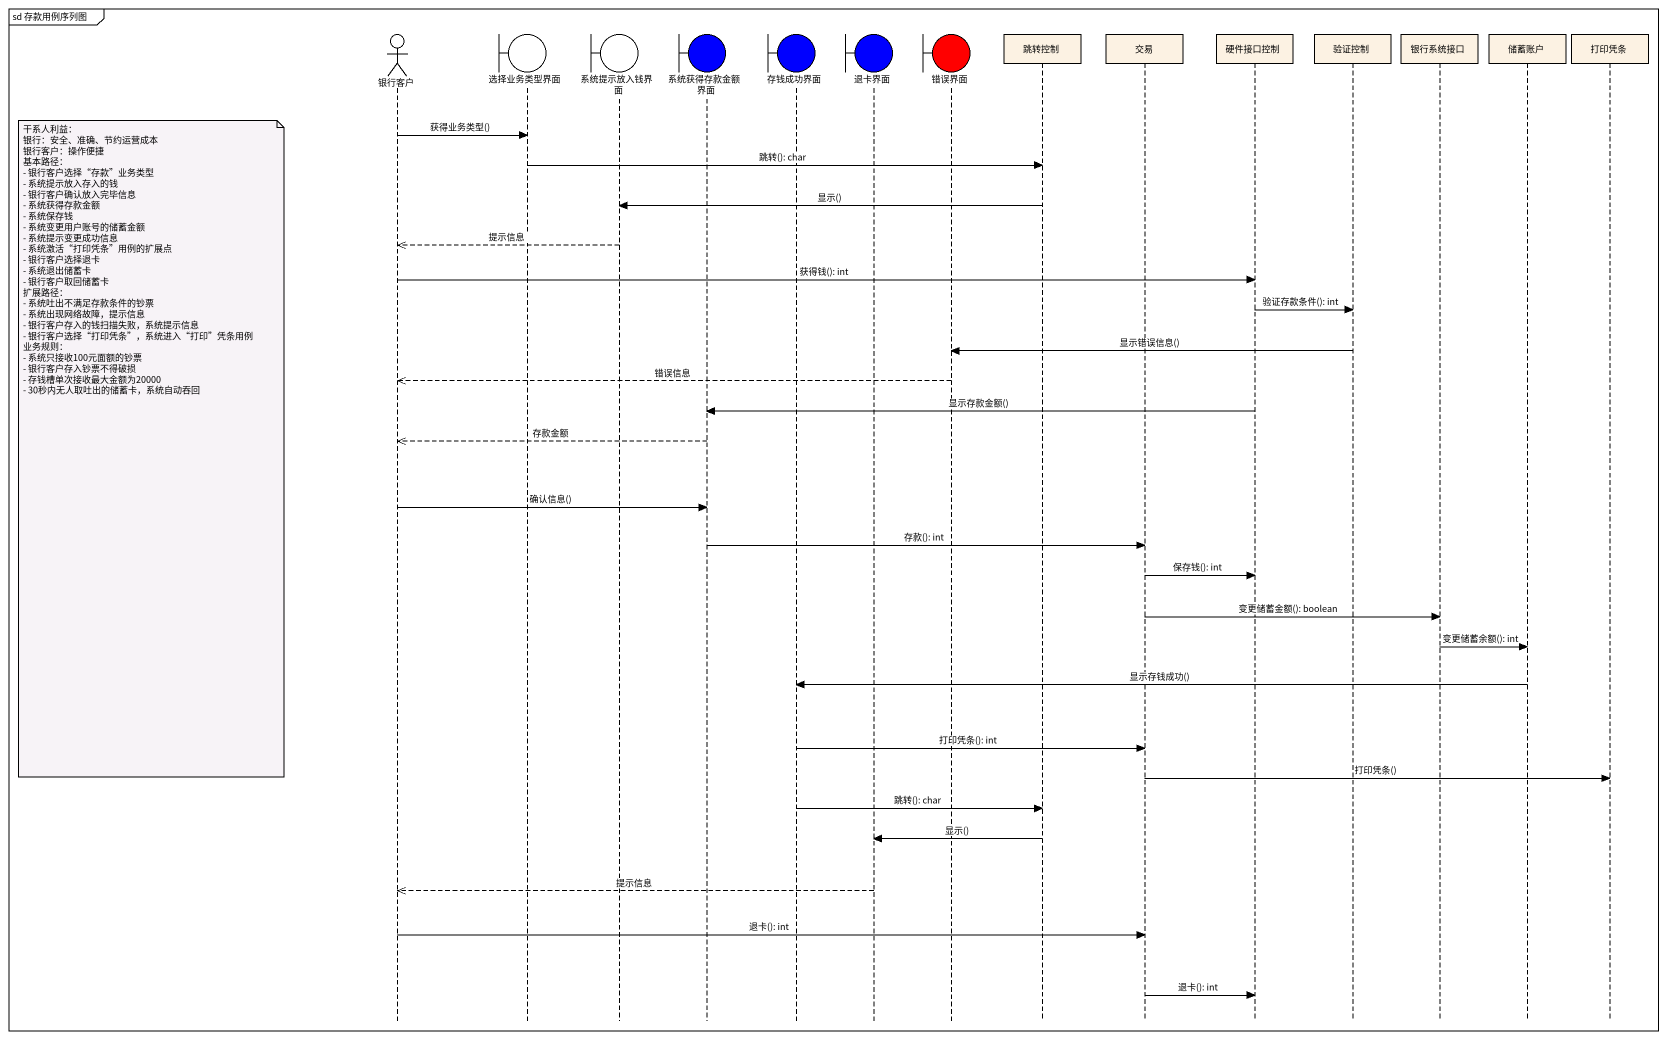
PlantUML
@startuml
mainframe sd 存款用例序列图
hide footbox
actor 银行客户
boundary 选择业务类型界面
boundary 系统提示放入钱界面
boundary 系统获得存款金额界面 #0000FF
boundary 存钱成功界面 #0000FF
boundary 退卡界面 #0000FF
boundary 错误界面 #FF0000
participant 跳转控制
participant 交易
participant 硬件接口控制
participant 验证控制
participant 银行系统接口
participant 储蓄账户
participant 打印凭条

银行客户 -> 选择业务类型界面 : 获得业务类型()
选择业务类型界面 -> 跳转控制 : 跳转(): char
跳转控制 -> 系统提示放入钱界面 : 显示()
系统提示放入钱界面 -->> 银行客户 : 提示信息
银行客户 -> 硬件接口控制 : 获得钱(): int
硬件接口控制 -> 验证控制 : 验证存款条件(): int
验证控制 -> 错误界面 : 显示错误信息()
错误界面 -->> 银行客户 : 错误信息
硬件接口控制 -> 系统获得存款金额界面 : 显示存款金额()
系统获得存款金额界面 -->> 银行客户 : 存款金额
note left of 银行客户
  干系人利益：
  银行：安全、准确、节约运营成本
  银行客户：操作便捷
  基本路径：
  - 银行客户选择“存款”业务类型
  - 系统提示放入存入的钱
  - 银行客户确认放入完毕信息
  - 系统获得存款金额
  - 系统保存钱
  - 系统变更用户账号的储蓄金额
  - 系统提示变更成功信息
  - 系统激活“打印凭条”用例的扩展点
  - 银行客户选择退卡
  - 系统退出储蓄卡
  - 银行客户取回储蓄卡
  扩展路径：
  - 系统吐出不满足存款条件的钞票
  - 系统出现网络故障，提示信息
  - 银行客户存入的钱扫描失败，系统提示信息
  - 银行客户选择“打印凭条”，系统进入“打印”凭条用例
  业务规则：
  - 系统只接收100元面额的钞票
  - 银行客户存入钞票不得破损
  - 存钱槽单次接收最大金额为20000
  - 30秒内无人取吐出的储蓄卡，系统自动吞回
end note
银行客户 -> 系统获得存款金额界面 : 确认信息()
系统获得存款金额界面 -> 交易 : 存款(): int
交易 -> 硬件接口控制 : 保存钱(): int
交易 -> 银行系统接口 : 变更储蓄金额(): boolean
银行系统接口 -> 储蓄账户 : 变更储蓄余额(): int
储蓄账户 -> 存钱成功界面 : 显示存钱成功()
存钱成功界面 -> 交易 : 打印凭条(): int
交易 -> 打印凭条 : 打印凭条()
存钱成功界面 -> 跳转控制 : 跳转(): char
跳转控制 -> 退卡界面 : 显示()
退卡界面 -->> 银行客户 : 提示信息
银行客户 -> 交易 : 退卡(): int
交易 -> 硬件接口控制 : 退卡(): int
@enduml
